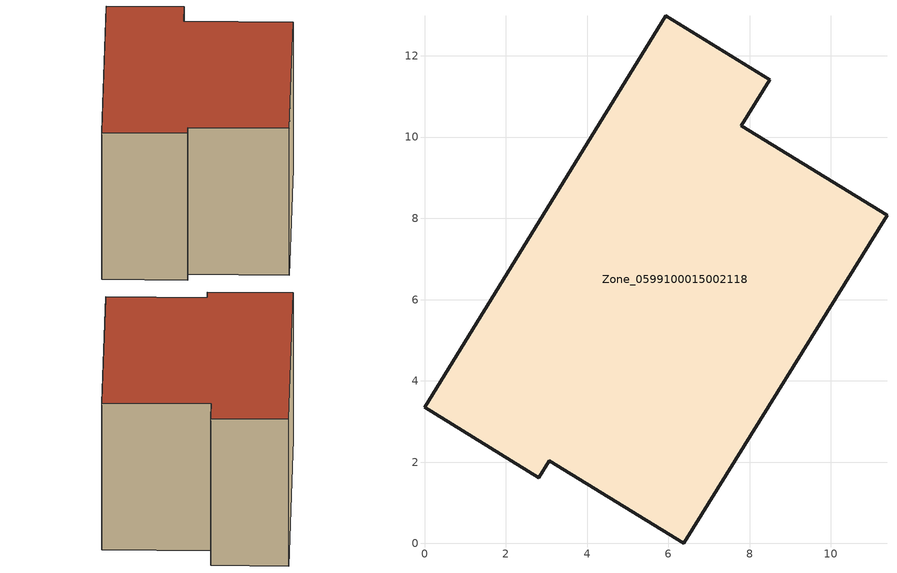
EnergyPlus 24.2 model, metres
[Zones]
Zone_0599100015002118
 floor ground (C_G): 0,3.36 5.94,12.99 8.5,11.41 7.8,10.28 11.38,8.07 6.38,0 3.07,2.04 2.81,1.62 z1.73
 wall outside (C_F): 7.8,10.28 8.5,11.41 5.94,12.99 0,3.36 2.81,1.62 3.07,2.04 6.38,0 11.38,8.07 7.8,10.28 z1.73:7.97
 roof outside (C_R): 6.38,0 11.38,8.07 7.8,10.28 8.5,11.41 5.94,12.99 0,3.36 2.81,1.62 3.07,2.04 z7.97
[BUILDING]
Pand.0599100015002118: North Axis=0; Terrain=City; Loads Convergence Tolerance Value=0.04; Temperature Convergence Tolerance Value=0.4; Solar Distribution=FullExterior; Maximum Number of Warmup Days=25; Minimum Number of Warmup Days=1
[Site:Location]
Rotterdam.The.Hague.AP_ZH_NLD Design_Conditions: Latitude=51.96; Longitude=4.45; Time Zone=1; Elevation=-4.5
[SITE:GROUNDTEMPERATURE:BUILDINGSURFACE]
18, 18, 18, 18, 18, 18, 18, 18, 18, 18, 18, 18
[MATERIAL] Thermal Absorptance=0.9; Solar Absorptance=0.7; Visible Absorptance=0.7
Name | Roughness | Thickness | Conductivity | Density | Specific Heat
G.TI.1992-2005 | MediumSmooth | 0.15 | 0.06 | 540 | 1210
F.TI.1992-2005 | Rough | 0.3 | 0.12 | 1920 | 840
R.TI.1992-2005 | MediumRough | 0.2 | 0.08 | 1500 | 1000
[CONSTRUCTION]
C_G: G.TI.1992-2005
C_F: F.TI.1992-2005
C_R: R.TI.1992-2005
[ZONE]
Zone_0599100015002118: Type=1; Multiplier=1; Ceiling Height=Autocalculate; Volume=Autocalculate; Floor Area=autocalculate; Part of Total Floor Area=Yes
[ZONEINFILTRATION:DESIGNFLOWRATE]
Infil_Zone_0599100015002118: Zone or ZoneList or Space or SpaceList=Zone_0599100015002118; Schedule=AlwaysOn; Design Flow Rate Calculation Method=Flow/Area; Flow Rate per Floor Area=0.0015; Constant Term Coefficient=1; Temperature Term Coefficient=0; Velocity Term Coefficient=0; Velocity Squared Term Coefficient=0
[HVACTEMPLATE:ZONE:IDEALLOADSAIRSYSTEM]
Zone_0599100015002118: Maximum Heating Supply Air Temperature=50; Minimum Cooling Supply Air Temperature=13; Maximum Heating Supply Air Humidity Ratio=0.0156; Minimum Cooling Supply Air Humidity Ratio=0.0077; Heating Limit=NoLimit; Cooling Limit=NoLimit; Dehumidification Control Type=ConstantSensibleHeatRatio; Cooling Sensible Heat Ratio=0.7; Dehumidification Setpoint=60; Humidification Control Type=None; Humidification Setpoint=30; Outdoor Air Method=None; Outdoor Air Flow Rate per Person=0.00944; Outdoor Air Flow Rate per Zone Floor Area=0; Outdoor Air Flow Rate per Zone=0; Demand Controlled Ventilation Type=None; Outdoor Air Economizer Type=NoEconomizer; Heat Recovery Type=None; Sensible Heat Recovery Effectiveness=0.7; Latent Heat Recovery Effectiveness=0.65
[ZONECONTROL:THERMOSTAT]
ThermostatControl_Zone_0599100015002118: Zone or ZoneList=Zone_0599100015002118; Control Type Schedule=DualSetpointControlType; Control 1=Thermostat_Zone_0599100015002118; Temperature Difference Between Cutout And Setpoint=0
[THERMOSTATSETPOINT:DUALSETPOINT]
Thermostat_Zone_0599100015002118: Heating Setpoint Temperature Schedule=HeatingSetpoint_Zone_0599100015002118; Cooling Setpoint Temperature Schedule=CoolingSetpoint_Zone_0599100015002118
[SCHEDULE:COMPACT]
HeatingSetpoint_Zone_0599100015002118: Through: 12/31, For: AllDays, Until: 24:00, 21
CoolingSetpoint_Zone_0599100015002118: Through: 12/31, For: AllDays, Until: 24:00, 24
DualSetpointControlType: Through: 12/31, For: AllDays, Until: 24:00, 4
AlwaysOn: Through: 12/31, For: AllDays, Until: 24:00, 1
